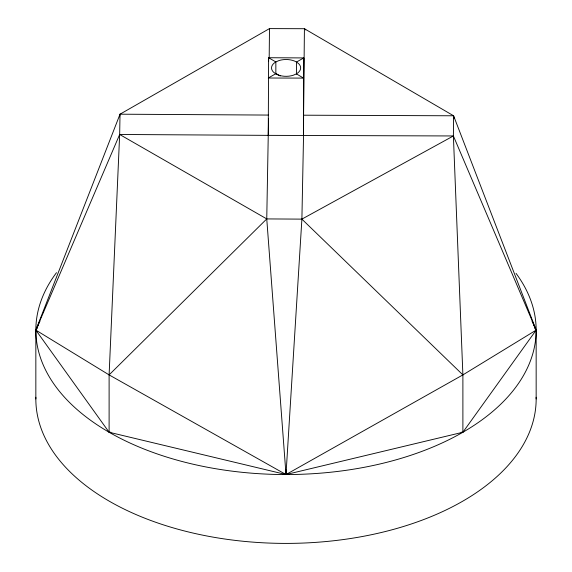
<?xml version="1.0" encoding="UTF-8"?>
<svg xmlns="http://www.w3.org/2000/svg" width="572" height="572" viewBox="0 0 572 572"><rect width="100%" height="100%" fill="white"/><g stroke="black" fill="none" stroke-linecap="round" stroke-linejoin="round"><path stroke-width="0.86" d="M269.183 58.022L269.483 28.6L304.418 28.714L453.596 115.787L536.157 330.123L536.157 398.97M268.611 115.072L120.027 114.193L119.662 134.477L35.843 330.123L109.109 374.896L286 474.546L301.894 219.126L303.546 135.457L303.753 57.929L268.611 57.722L268.247 135.364L453.389 135.957L536.157 330.123L462.891 432.246L286 474.546L109.109 432.246L35.843 330.123L120.027 114.193L269.483 28.6M461.103 432.246L462.891 432.246L462.891 374.896L453.389 135.957L453.596 115.787L303.546 115.194L304.418 28.714L305.748 29.908M533.926 325.261L536.157 330.123L462.891 374.896L286 474.546L266.752 218.919L268.547 118.604M110.896 432.246L109.109 432.246L109.109 374.896L119.662 134.477L268.247 135.364M286.329 470.105L286 474.546L285.607 470.098M119.527 116.795L120.027 114.193M35.843 398.97L35.843 330.123L38.074 325.261M38.817 323.645L39.933 321.214M36.88 328.671L35.843 330.123L38.145 325.289M35.843 330.123L37.523 326.984M109.109 374.896L266.752 218.919L301.894 219.126L453.389 135.957M275.697 73.802L268.247 78.014L303.546 78.099L303.753 57.929L296.489 62.041L296.489 73.967M296.396 73.867L293.379 75.204A14.572 8.416 0 0 1 275.79 73.867L273.473 72.129A14.572 8.416 0 0 1 275.79 61.969L278.807 60.632A14.572 8.416 0 0 1 296.396 61.969L298.713 63.714A14.572 8.416 0 0 1 296.396 73.867L303.546 78.099L303.546 135.457M119.662 134.477L266.752 218.919M280.237 76.004L275.847 73.438L275.847 61.94L268.611 57.722L268.611 61.254M301.894 219.126L462.891 374.896M535.12 328.671L536.157 330.123L533.876 325.289M534.477 326.984L536.157 330.123M532.067 321.214L533.183 323.645M453.596 115.787L454.039 118.404M536.143 397.233A250.157 144.43 0 0 1 286 543.4A250.157 144.43 0 0 1 35.857 397.233M516.051 273.387A250.157 144.43 0 0 1 285.314 474.546A250.157 144.43 0 0 1 56.492 272.665"/></g></svg>
